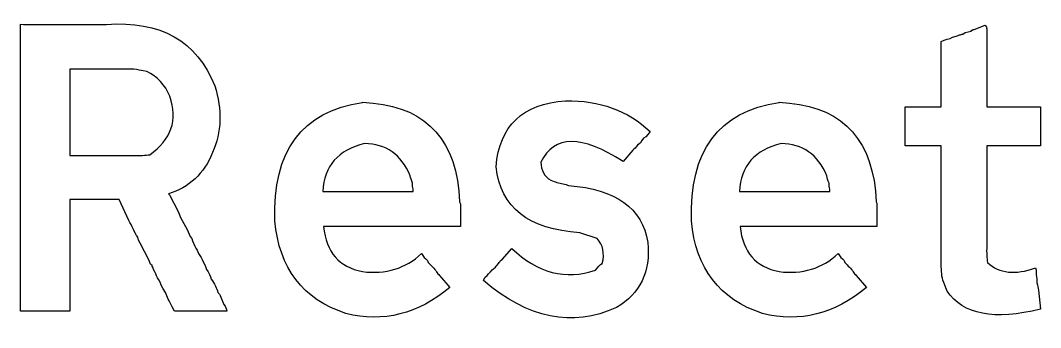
# Model space of a CAD drawing. Extents: x 80 to 325, y 41 to 447.
# Drawn here: x 197.78 to 207.18, y 302.52 to 305.34 of the extents above; entities that cross this region are included whole.
import ezdxf

# ---------------------------------------------------------------- set-up
doc = ezdxf.new("R2010")
doc.units = 0
doc.layers.add('For_Cutting', color=7, linetype='CONTINUOUS')

msp = doc.modelspace()

# ---------------------------------------------------------------- linework, layer by layer
at = {"layer": 'For_Cutting', "color": 7}
for points in [[(198.782145, 303.50029), (198.692575, 303.69321), (198.665015, 303.69321), (198.547882, 303.69321), (198.527212, 303.69321), (198.444532, 303.69321), (198.423862, 303.69321), (198.396302, 303.69321), (198.375632, 303.69321), (198.237828, 303.69321), (198.237828, 302.66657), (198.210268, 302.66657), (198.086245, 302.66657), (198.058685, 302.66657), (198.031125, 302.66657), (198.003565, 302.66657), (197.886431, 302.66657), (197.865761, 302.66657), (197.783081, 302.66657), (197.783081, 302.69417), (197.783081, 302.8182), (197.783081, 302.8733), (197.783081, 302.9284), (197.783081, 302.9491), (197.783081, 302.9767), (197.783081, 303.10072), (197.783081, 303.12142), (197.783081, 303.25923), (197.783081, 303.31433), (197.783081, 303.34193), (197.783081, 303.46595), (197.783081, 303.48665), (197.783081, 303.50735), (197.783081, 303.72094), (197.783081, 303.76914), (197.783081, 303.78984), (197.783081, 303.81744), (197.783081, 303.94147), (197.783081, 304.03797), (197.783081, 304.05867), (197.783081, 304.09317), (197.783081, 304.11387), (197.783081, 304.14147), (197.783081, 304.16217), (197.783081, 304.29998), (197.783081, 304.41711), (197.783081, 304.43781), (197.783081, 304.52051), (197.783081, 304.61011), (197.783081, 304.63771), (197.783081, 304.75484), (197.783081, 304.77554), (197.783081, 304.85824), (197.783081, 304.93404), (197.783081, 304.96844), (197.783081, 305.05804), (197.783081, 305.08564), (197.783081, 305.20277), (197.783081, 305.22347), (197.783081, 305.30617), (197.810683, 305.30508)], [(197.810683, 305.30508), (197.934707, 305.30508), (198.010497, 305.30508), (198.038057, 305.30508), (198.065617, 305.30508), (198.093177, 305.30508), (198.120737, 305.30508), (198.23787, 305.30508), (198.25854, 305.30508), (198.34122, 305.30508), (198.36189, 305.30508), (198.575486, 305.30508)], [(206.568123, 305.25855), (206.671474, 305.29819)], [(206.685254, 305.26379), (206.685254, 304.5472), (206.719704, 304.5472), (206.747264, 304.5472), (206.781714, 304.5472), (206.809274, 304.5472), (206.843724, 304.5472), (206.933294, 304.5472), (206.960854, 304.5472), (207.077987, 304.5472), (207.133107, 304.5472), (207.181337, 304.5472), (207.181337, 304.18891), (207.146887, 304.18891), (207.119327, 304.18891), (207.084877, 304.18891), (207.057317, 304.18891), (207.022867, 304.18891), (206.933297, 304.18891), (206.905737, 304.18891), (206.788604, 304.18891), (206.767934, 304.18891), (206.685254, 304.18891), (206.685254, 303.26563)], [(206.264963, 303.16234), (206.264963, 303.30014), (206.264963, 303.34144), (206.264963, 303.36214), (206.264963, 303.38974), (206.264963, 303.41044), (206.264963, 303.44484), (206.264963, 303.46554), (206.264963, 303.49314), (206.264963, 303.51384), (206.264963, 303.65164), (206.264963, 303.67924), (206.264963, 303.70684), (206.264963, 303.72754), (206.264963, 303.85157), (206.264963, 303.94117), (206.264963, 303.96877), (206.264963, 304.0859), (206.264963, 304.1066), (206.264963, 304.1893), (206.237403, 304.1893), (206.209843, 304.1893), (206.182283, 304.1893), (206.154723, 304.1893), (206.03759, 304.1893), (206.01692, 304.1893), (205.93424, 304.1893), (205.93424, 304.2858), (205.93424, 304.3065), (205.93424, 304.3409), (205.93424, 304.3616), (205.93424, 304.3892), (205.93424, 304.4099), (205.93424, 304.5477), (205.9618, 304.5477), (205.98936, 304.5477), (206.01692, 304.5477), (206.04448, 304.5477), (206.161613, 304.5477), (206.216733, 304.5477), (206.264963, 304.5477), (206.264963, 304.589), (206.264963, 304.6166), (206.264963, 304.74062), (206.264963, 304.81642), (206.264963, 304.84402), (206.264963, 304.87162), (206.264963, 304.89922), (206.264963, 304.92682), (206.264963, 305.04395), (206.264963, 305.06465), (206.264963, 305.14735), (206.292523, 305.16115), (206.320083, 305.16815), (206.347643, 305.17515), (206.368313, 305.18895), (206.402763, 305.19595)], [(206.464773, 305.21695), (206.485443, 305.23075), (206.540563, 305.24455)], [(198.782192, 304.8921), (198.692622, 304.8921), (198.665062, 304.8921), (198.541039, 304.8921), (198.513479, 304.8921), (198.485919, 304.8921), (198.458359, 304.8921), (198.341226, 304.8921), (198.320556, 304.8921), (198.237876, 304.8921), (198.237875, 304.09929)], [(198.947552, 304.8711), (198.913102, 304.8781), (198.878652, 304.8851)], [(202.806079, 304.60211), (202.806075, 304.60228)], [(200.933705, 304.58839), (200.933664, 304.5885)], [(204.771543, 304.58839), (204.771503, 304.5885)], [(203.584667, 304.31978), (203.563997, 304.29218), (203.543327, 304.27148), (203.522657, 304.25768), (203.508877, 304.23698), (203.495097, 304.21628), (203.481317, 304.20248), (203.467537, 304.19548)], [(203.426197, 304.14728), (203.336627, 304.04393)], [(198.237875, 304.09929), (198.258545, 304.09929), (198.279215, 304.09929), (198.417019, 304.09929), (198.451469, 304.09929), (198.479029, 304.09929), (198.513479, 304.09929), (198.582379, 304.09929), (198.609939, 304.09929), (198.685729, 304.09929), (198.706399, 304.09929), (198.727069, 304.09929), (198.754629, 304.09929), (198.775299, 304.09929), (198.823529, 304.09929)], [(200.568483, 303.76856), (200.609823, 303.76856), (200.726956, 303.76856), (200.768296, 303.76856), (200.802746, 303.76856), (200.844086, 303.76856), (200.871646, 303.76856), (200.99567, 303.76856), (201.07146, 303.76856), (201.09902, 303.76856), (201.12658, 303.76856), (201.15414, 303.76856), (201.1817, 303.76856), (201.298833, 303.76856), (201.353953, 303.76856), (201.402183, 303.76856), (201.402183, 303.78926)], [(201.822499, 303.77545), (201.829399, 303.6721)], [(204.406322, 303.76856), (204.447662, 303.76856), (204.564795, 303.76856), (204.606135, 303.76856), (204.640585, 303.76856), (204.681925, 303.76856), (204.709485, 303.76856), (204.833509, 303.76856), (204.909299, 303.76856), (204.936859, 303.76856), (204.964419, 303.76856), (204.991979, 303.76856), (205.019539, 303.76856), (205.136672, 303.76856), (205.191792, 303.76856), (205.240022, 303.76856), (205.240022, 303.78926)], [(205.660338, 303.77545), (205.667238, 303.6721)], [(199.147373, 303.74789), (199.161153, 303.73409), (199.168053, 303.71339), (199.223173, 303.61004), (199.243843, 303.56874), (199.257623, 303.52744), (199.319633, 303.41719), (199.347193, 303.35519), (199.360973, 303.33449), (199.367873, 303.31379), (199.388543, 303.26559)], [(201.836299, 303.6514), (201.836299, 303.44469), (201.781179, 303.44469), (201.643375, 303.44469), (201.622705, 303.44469), (201.602035, 303.44469), (201.388439, 303.44469), (201.340209, 303.44469), (201.298869, 303.44469), (201.250639, 303.44469), (201.209299, 303.44469), (201.174849, 303.44469), (201.133509, 303.44469), (201.105949, 303.44469), (200.981925, 303.44469), (200.906135, 303.44469), (200.878575, 303.44469), (200.851015, 303.44469), (200.823455, 303.44469), (200.795895, 303.44469), (200.678762, 303.44469), (200.658092, 303.44469), (200.575412, 303.44469)], [(205.674138, 303.6514), (205.674138, 303.44469), (205.619018, 303.44469), (205.481214, 303.44469), (205.460544, 303.44469), (205.439874, 303.44469), (205.226278, 303.44469), (205.178048, 303.44469), (205.136708, 303.44469), (205.088478, 303.44469), (205.047138, 303.44469), (205.012688, 303.44469), (204.971348, 303.44469), (204.943788, 303.44469), (204.819764, 303.44469), (204.743974, 303.44469), (204.716414, 303.44469), (204.688854, 303.44469), (204.661294, 303.44469), (204.633734, 303.44469), (204.516601, 303.44469), (204.495931, 303.44469), (204.413251, 303.44469)], [(198.995785, 303.08659), (198.982005, 303.10039), (198.975105, 303.11419), (198.968205, 303.13489), (198.926865, 303.21759), (198.885525, 303.29339), (198.871745, 303.32099), (198.864845, 303.34859), (198.851065, 303.36239), (198.844165, 303.38309), (198.830385, 303.40379), (198.823485, 303.41759)], [(203.095467, 303.33433), (202.936993, 303.38943)], [(202.199735, 303.12062), (202.206635, 303.13442), (202.220415, 303.14142), (202.309985, 303.24477)], [(199.464333, 303.12779), (199.485003, 303.08649), (199.498783, 303.05209)], [(201.533148, 303.13465), (201.540048, 303.11395), (201.560718, 303.09325)], [(202.172175, 303.08612), (202.185955, 303.10682)], [(205.370986, 303.13465), (205.377886, 303.11395), (205.398556, 303.09325)], [(199.030265, 303.01069), (199.023365, 303.02449), (199.009585, 303.05209), (199.002685, 303.07279)], [(202.048155, 302.94822), (202.061935, 302.97582), (202.082605, 302.99652), (202.096385, 303.01032)], [(206.271863, 302.99005), (206.271863, 303.01075)], [(207.133127, 303.06584), (207.140027, 303.04514), (207.140027, 303.00384)], [(199.119845, 302.83839), (199.099175, 302.87289), (199.078505, 302.90729), (199.071605, 302.93489)], [(201.643398, 302.99675), (201.739858, 302.88651)], [(205.481236, 302.99675), (205.577696, 302.88651)], [(206.320103, 302.85225), (206.313203, 302.86605), (206.299423, 302.90735)], [(199.602133, 302.83847), (199.615913, 302.82467), (199.622813, 302.81087), (199.629713, 302.79707), (199.657273, 302.72817)], [(207.160707, 302.85914), (207.181377, 302.68688)], [(199.684833, 302.66617), (199.664163, 302.66617), (199.540139, 302.66617), (199.450569, 302.66617), (199.423009, 302.66617), (199.305875, 302.66617), (199.285205, 302.66617), (199.202525, 302.66617), (199.181855, 302.70747)]]:
    msp.add_lwpolyline(points, dxfattribs=at)
for points in [[(200.954311, 304.20954)], [(204.79215, 304.20954)]]:
    msp.add_lwpolyline(points, close=True, dxfattribs=at)
for points in [[(198.575486, 305.30508), (199.073877, 305.341813), (199.406903, 305.15348), (199.574564, 304.74008)], [(206.554343, 305.25155), (206.558943, 305.25755), (206.563536, 305.259883), (206.568123, 305.25855)], [(206.671474, 305.29819), (206.680661, 305.287857), (206.685254, 305.27639), (206.685254, 305.26379)], [(206.402763, 305.19595), (206.409656, 305.200617), (206.416546, 305.20295), (206.423433, 305.20295)], [(206.423433, 305.20295), (206.43032, 305.207617), (206.43721, 305.20995), (206.444103, 305.20995)], [(206.444103, 305.20995), (206.450996, 305.214617), (206.457886, 305.21695), (206.464773, 305.21695)], [(206.540563, 305.24455), (206.545163, 305.25055), (206.549756, 305.252883), (206.554343, 305.25155)], [(198.878652, 304.8851), (198.841905, 304.891967), (198.809752, 304.8943), (198.782192, 304.8921)], [(199.161148, 304.64373), (199.115215, 304.749377), (199.044016, 304.825167), (198.947552, 304.8711)], [(199.574564, 304.74008), (199.643466, 304.519593), (199.636576, 304.315183), (199.553894, 304.12685)], [(198.975113, 304.10629), (199.172632, 304.24639), (199.234643, 304.425537), (199.161148, 304.64373)], [(202.165291, 303.99577), (202.196298, 304.37473), (202.409894, 304.576843), (202.806079, 304.60211)], [(202.806075, 304.60228), (203.119579, 304.60828), (203.37911, 304.514113), (203.584667, 304.31978)], [(200.127552, 303.49974), (200.106879, 304.139373), (200.375596, 304.502257), (200.933705, 304.58839)], [(200.933664, 304.5885), (201.469951, 304.568967), (201.766229, 304.29795), (201.822499, 303.77545)], [(203.96539, 303.49974), (203.944717, 304.139373), (204.213434, 304.502257), (204.771543, 304.58839)], [(204.771503, 304.5885), (205.30779, 304.568967), (205.604068, 304.29795), (205.660338, 303.77545)], [(203.336627, 304.04393), (202.951924, 304.29083), (202.699284, 304.288497), (202.578705, 304.03693)], [(200.954334, 304.20954), (200.709732, 304.151007), (200.581115, 304.004013), (200.568483, 303.76856)], [(201.374613, 303.91326), (201.290782, 304.10848), (201.150682, 304.20724), (200.954311, 304.20954)], [(203.467537, 304.19548), (203.451457, 304.17368), (203.437677, 304.157613), (203.426197, 304.14728)], [(204.792173, 304.20954), (204.547571, 304.151007), (204.418954, 304.004013), (204.406322, 303.76856)], [(205.212452, 303.91326), (205.128621, 304.10848), (204.98852, 304.20724), (204.79215, 304.20954)], [(198.823529, 304.09929), (198.885542, 304.097957), (198.93607, 304.10029), (198.975113, 304.10629)], [(199.553894, 304.12685), (199.473509, 303.930483), (199.338002, 303.804163), (199.147373, 303.74789)], [(202.578705, 304.03693), (202.579838, 303.962283), (202.609695, 303.907163), (202.668275, 303.87157)], [(202.936993, 303.38943), (202.463866, 303.418163), (202.206632, 303.620277), (202.165291, 303.99577)], [(201.395283, 303.84436), (201.383796, 303.87076), (201.376906, 303.893727), (201.374613, 303.91326)], [(202.668275, 303.87157), (202.692388, 303.864703), (202.710762, 303.857803), (202.723395, 303.85087)], [(202.723395, 303.85087), (202.765882, 303.844003), (202.802629, 303.834803), (202.833638, 303.82327)], [(205.233122, 303.84436), (205.221635, 303.87076), (205.214745, 303.893727), (205.212452, 303.91326)], [(201.402183, 303.78926), (201.395296, 303.80766), (201.392996, 303.826027), (201.395283, 303.84436)], [(202.833638, 303.82327), (203.268869, 303.790003), (203.512322, 303.615453), (203.563998, 303.29962)], [(205.240022, 303.78926), (205.233129, 303.80766), (205.230829, 303.826027), (205.233122, 303.84436)], [(201.829399, 303.6721), (201.833999, 303.665233), (201.836299, 303.658333), (201.836299, 303.6514)], [(205.667238, 303.6721), (205.671838, 303.665233), (205.674138, 303.658333), (205.674138, 303.6514)], [(198.823485, 303.41759), (198.808558, 303.45319), (198.794778, 303.480757), (198.782145, 303.50029)], [(200.782121, 302.64535), (200.384786, 302.77741), (200.166597, 303.062207), (200.127552, 303.49974)], [(204.619959, 302.64535), (204.222624, 302.77741), (204.004435, 303.062207), (203.96539, 303.49974)], [(200.575412, 303.44469), (200.600679, 303.210423), (200.720109, 303.07262), (200.933702, 303.03128)], [(204.413251, 303.44469), (204.438518, 303.210423), (204.557948, 303.07262), (204.771541, 303.03128)], [(203.143697, 303.10695), (203.166664, 303.19997), (203.150587, 303.275763), (203.095467, 303.33433)], [(203.563998, 303.29962), (203.588111, 303.028607), (203.491649, 302.82879), (203.27461, 302.70017)], [(199.388543, 303.26559), (199.40577, 303.240323), (199.417253, 303.217357), (199.422993, 303.19669)], [(199.422993, 303.19669), (199.442513, 303.171423), (199.456293, 303.148457), (199.464333, 303.12779)], [(200.933702, 303.03128), (201.149595, 303.00488), (201.331037, 303.060003), (201.478028, 303.19665)], [(201.478028, 303.19665), (201.494108, 303.171383), (201.512481, 303.150717), (201.533148, 303.13465)], [(202.309985, 303.24477), (202.548845, 303.01739), (202.806079, 302.950783), (203.081687, 303.04495)], [(204.771541, 303.03128), (204.987434, 303.00488), (205.168875, 303.060003), (205.315866, 303.19665)], [(205.315866, 303.19665), (205.331946, 303.171383), (205.350319, 303.150717), (205.370986, 303.13465)], [(206.685254, 303.26563), (206.682987, 303.204763), (206.685287, 303.154233), (206.692154, 303.11404)], [(202.185955, 303.10682), (202.190555, 303.114887), (202.195148, 303.119487), (202.199735, 303.12062)], [(203.081687, 303.04495), (203.10236, 303.072483), (203.12303, 303.09315), (203.143697, 303.10695)], [(206.271863, 303.01075), (206.264976, 303.07275), (206.262676, 303.12328), (206.264963, 303.16234)], [(206.692154, 303.11404), (206.801249, 303.014133), (206.94824, 302.998067), (207.133127, 303.06584)], [(199.002685, 303.07279), (198.996952, 303.077457), (198.994652, 303.082057), (198.995785, 303.08659)], [(199.071605, 302.93489), (199.050932, 302.962423), (199.037152, 302.98769), (199.030265, 303.01069)], [(199.498783, 303.05209), (199.518303, 303.018823), (199.532083, 302.988957), (199.540123, 302.96249)], [(201.560718, 303.09325), (201.591725, 303.064517), (201.614691, 303.03695), (201.629618, 303.01055)], [(201.629618, 303.01055), (201.637658, 303.005883), (201.642251, 303.001283), (201.643398, 302.99675)], [(202.096385, 303.01032), (202.119352, 303.037853), (202.140022, 303.05852), (202.158395, 303.07232)], [(202.158395, 303.07232), (202.162995, 303.080387), (202.167588, 303.084987), (202.172175, 303.08612)], [(205.398556, 303.09325), (205.429563, 303.064517), (205.452529, 303.03695), (205.467456, 303.01055)], [(205.467456, 303.01055), (205.475496, 303.005883), (205.480089, 303.001283), (205.481236, 302.99675)], [(207.140027, 303.00384), (207.146914, 302.976307), (207.149214, 302.95104), (207.146927, 302.92804)], [(199.540123, 302.96249), (199.57113, 302.918823), (199.5918, 302.877483), (199.602133, 302.83847)], [(203.27461, 302.70017), (202.86694, 302.51643), (202.458122, 302.599113), (202.048155, 302.94822)], [(206.299423, 302.90735), (206.285643, 302.939483), (206.276456, 302.96705), (206.271863, 302.99005)], [(207.146927, 302.92804), (207.154967, 302.90164), (207.15956, 302.878673), (207.160707, 302.85914)], [(199.181855, 302.70747), (199.153148, 302.758003), (199.132478, 302.801643), (199.119845, 302.83839)], [(201.739858, 302.88651), (201.444728, 302.640757), (201.125482, 302.56037), (200.782121, 302.64535)], [(205.577696, 302.88651), (205.282566, 302.640757), (204.96332, 302.56037), (204.619959, 302.64535)], [(207.181377, 302.68688), (206.754185, 302.580087), (206.467094, 302.63521), (206.320103, 302.85225)], [(199.657273, 302.72817), (199.6745, 302.707503), (199.683686, 302.686837), (199.684833, 302.66617)]]:
    msp.add_open_spline(points, degree=3, dxfattribs=at)

doc.saveas('drawing.dxf')
